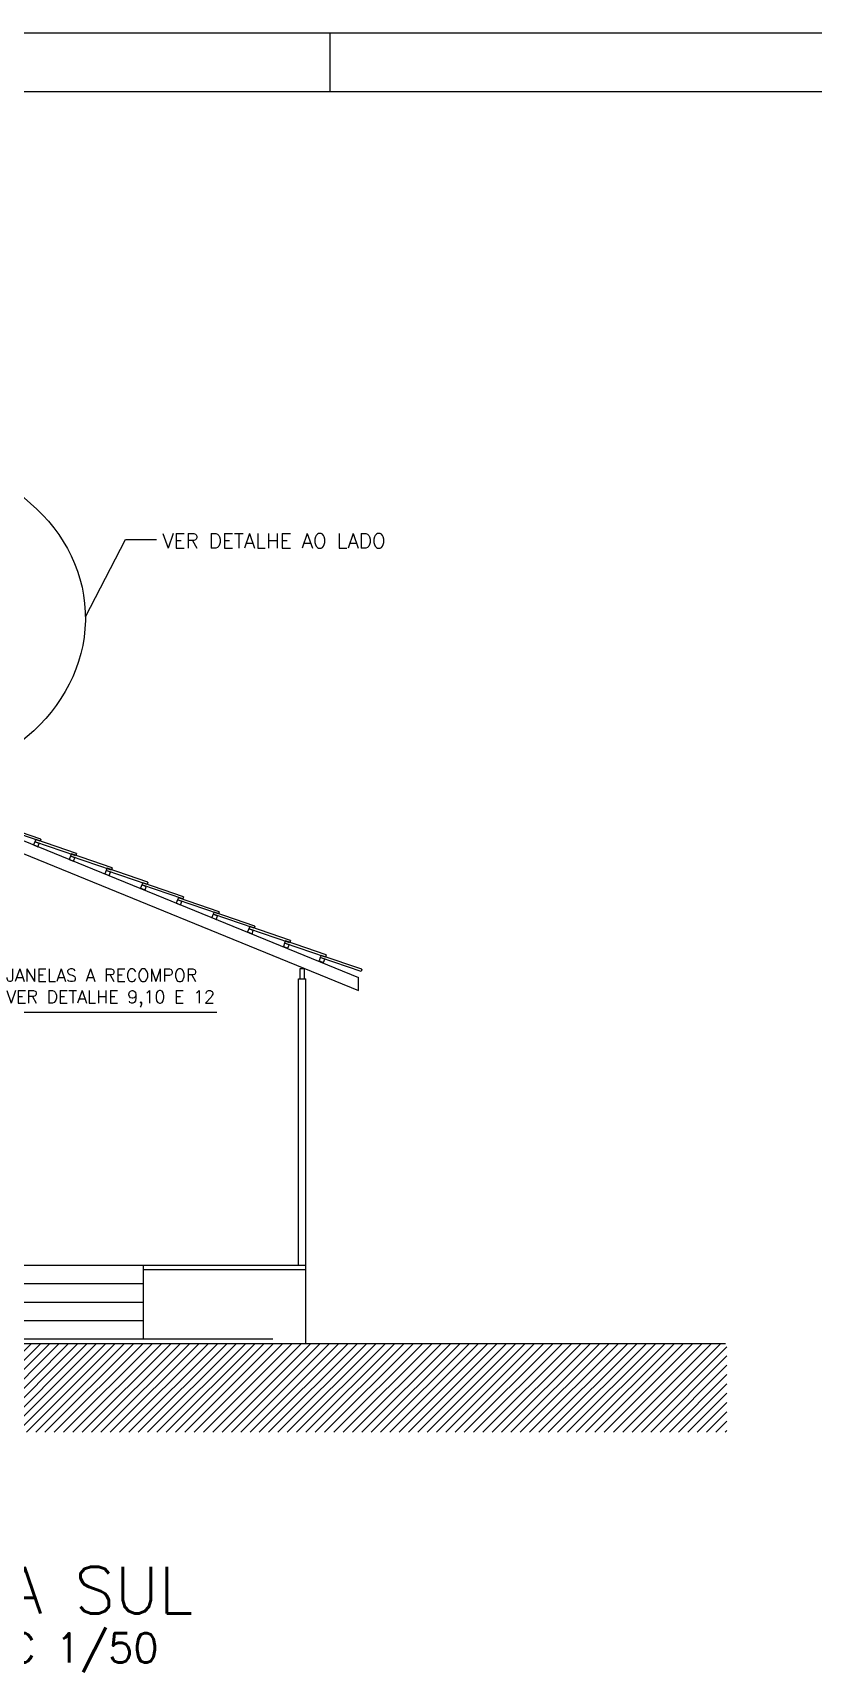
# Model space of a CAD drawing. Extents: x -1098 to 3016, y -832 to 644.
# Drawn here: x -677.3 to -544, y -464.9 to -185 of the extents above; entities that cross this region are included whole.
import ezdxf

# ---------------------------------------------------------------- set-up
doc = ezdxf.new("R2010")
doc.units = 0
doc.header["$MEASUREMENT"] = 0
for name, color, linetype in [('ESQUADRIAS', 2, 'CONTINUOUS'), ('HACHURA', 1, 'CONTINUOUS'), ('MARGEXT', 2, 'CONTINUOUS'), ('MARGINT', 6, 'CONTINUOUS'), ('PAREDE', 1, 'CONTINUOUS'), ('PAREDES', 7, 'CONTINUOUS'), ('PISO', 1, 'CONTINUOUS'), ('TELHADO', 2, 'CONTINUOUS'), ('TERRA', 7, 'CONTINUOUS'), ('TEXT1', 3, 'CONTINUOUS'), ('TEXT2', 6, 'CONTINUOUS'), ('VARANDA', 1, 'CONTINUOUS')]:
    doc.layers.add(name, color=color, linetype=linetype)
doc.styles.add('ROMANS', font='romans')
doc.dimstyles.new('ISO-25', dxfattribs={"dimtxt": 10, "dimasz": 3.5, "dimexe": 1.25, "dimexo": 15, "dimgap": 5, "dimtad": 1, "dimdec": 1, "dimtxsty": 'STANDARD', "dimblk": 'DOT', "dimcen": 2.5, "dimclrd": 1, "dimclre": 1, "dimclrt": 2, "dimazin": 3, "dimtfac": 1, "dimtdec": 1, "dimtmove": 0, "dimatfit": 3})

msp = doc.modelspace()

# ---------------------------------------------------------------- hatches: boundary and pattern name
at = {"layer": 'HACHURA'}
h = msp.add_hatch(dxfattribs=at)
h.set_pattern_fill('ANSI31', color=256, scale=9, style=0)
h.set_pattern_definition([(45, (-18728.5157, -3840.1443), (-0.79549513, 0.79549513), [])])
h.paths.add_polyline_path([(-920.434, -408.83), (-920.434, -423.946), (-558.769, -423.946), (-558.769, -408.83)])

# ---------------------------------------------------------------- linework, layer by layer
at = {"layer": 'ESQUADRIAS', "color": 1}
msp.add_ellipse((-701.181, -285.269), major_axis=(-32.85, -1.371), ratio=0.856092, start_param=-1.5707963, end_param=4.712389, dxfattribs=at)
at = {"layer": 'MARGEXT'}
for p, q in [((-1097.5, -185), (-256.5, -185)), ((-626.5, -195), (-626.5, -185))]:
    msp.add_line(p, q, dxfattribs=at)
at = {"layer": 'MARGINT'}
msp.add_line((-1072.5, -195), (-266.5, -195), dxfattribs=at)
at = {"layer": 'PAREDE', "color": 6}
msp.add_lwpolyline([(-631.912, -346.533), (-630.662, -346.533)], dxfattribs=at)
at = {"layer": 'PAREDES', "color": 5}
for points in [[(-683.042, -321.27), (-621.662, -346.315)], [(-683.042, -323.464), (-621.662, -348.51)], [(-631.912, -395.47), (-631.912, -346.533)], [(-630.662, -408.83), (-630.662, -346.533)], [(-621.662, -348.51), (-621.662, -346.315)], [(-630.662, -395.47), (-683.042, -395.47)], [(-658.442, -395.47), (-658.442, -408.07)], [(-630.662, -396.23), (-658.442, -396.23)], [(-658.442, -398.62), (-680.602, -398.62)], [(-658.442, -401.77), (-680.602, -401.77)], [(-658.442, -404.92), (-680.602, -404.92)]]:
    msp.add_lwpolyline(points, dxfattribs=at)
at = {"layer": 'PISO'}
msp.add_lwpolyline([(-636.282, -408.07), (-846.642, -408.07)], dxfattribs=at)
at = {"layer": 'TELHADO'}
for points in [[(-676.03, -323.046), (-683.012, -320.657)], [(-675.9, -322.667), (-682.883, -320.279)], [(-676.792, -322.739), (-676.921, -323.117)], [(-676.792, -322.739), (-676.921, -323.117)], [(-676.792, -322.739), (-676.921, -323.117)], [(-669.939, -325.506), (-676.921, -323.117)], [(-669.939, -325.506), (-676.921, -323.117)], [(-669.939, -325.506), (-676.921, -323.117)], [(-669.809, -325.128), (-676.792, -322.739)], [(-669.809, -325.128), (-676.792, -322.739)], [(-669.809, -325.128), (-676.792, -322.739)], [(-675.9, -322.667), (-676.05, -323.038)], [(-670.701, -325.199), (-670.83, -325.577)], [(-670.701, -325.199), (-670.83, -325.577)], [(-670.701, -325.199), (-670.83, -325.577)], [(-663.848, -327.966), (-670.83, -325.577)], [(-663.848, -327.966), (-670.83, -325.577)], [(-663.848, -327.966), (-670.83, -325.577)], [(-663.718, -327.588), (-670.701, -325.199)], [(-663.718, -327.588), (-670.701, -325.199)], [(-663.718, -327.588), (-670.701, -325.199)], [(-669.809, -325.128), (-669.959, -325.498)], [(-669.809, -325.128), (-669.959, -325.498)], [(-664.61, -327.659), (-664.739, -328.038)], [(-664.61, -327.659), (-664.739, -328.038)], [(-664.61, -327.659), (-664.739, -328.038)], [(-657.757, -330.426), (-664.739, -328.038)], [(-657.757, -330.426), (-664.739, -328.038)], [(-657.757, -330.426), (-664.739, -328.038)], [(-657.627, -330.048), (-664.61, -327.659)], [(-657.627, -330.048), (-664.61, -327.659)], [(-657.627, -330.048), (-664.61, -327.659)], [(-663.718, -327.588), (-663.868, -327.958)], [(-663.718, -327.588), (-663.868, -327.958)], [(-658.519, -330.119), (-658.648, -330.498)], [(-658.519, -330.119), (-658.648, -330.498)], [(-658.519, -330.119), (-658.648, -330.498)], [(-651.536, -332.508), (-658.519, -330.119)], [(-651.536, -332.508), (-658.519, -330.119)], [(-651.536, -332.508), (-658.519, -330.119)], [(-657.627, -330.048), (-657.777, -330.418)], [(-657.627, -330.048), (-657.777, -330.418)], [(-651.665, -332.887), (-658.648, -330.498)], [(-651.665, -332.887), (-658.648, -330.498)], [(-651.665, -332.887), (-658.648, -330.498)], [(-652.433, -332.674), (-652.562, -333.052)], [(-645.58, -335.441), (-652.562, -333.052)], [(-645.45, -335.063), (-652.433, -332.674)], [(-651.536, -332.508), (-651.686, -332.879)], [(-651.536, -332.508), (-651.686, -332.879)], [(-646.342, -335.134), (-646.471, -335.513)], [(-646.342, -335.134), (-646.471, -335.513)], [(-646.342, -335.134), (-646.471, -335.513)], [(-639.489, -337.902), (-646.471, -335.513)], [(-639.489, -337.902), (-646.471, -335.513)], [(-639.489, -337.902), (-646.471, -335.513)], [(-639.359, -337.523), (-646.342, -335.134)], [(-639.359, -337.523), (-646.342, -335.134)], [(-639.359, -337.523), (-646.342, -335.134)], [(-645.45, -335.063), (-645.6, -335.433)], [(-640.251, -337.594), (-640.38, -337.973)], [(-640.251, -337.594), (-640.38, -337.973)], [(-640.251, -337.594), (-640.38, -337.973)], [(-633.398, -340.362), (-640.38, -337.973)], [(-633.398, -340.362), (-640.38, -337.973)], [(-633.398, -340.362), (-640.38, -337.973)], [(-633.268, -339.983), (-640.251, -337.594)], [(-633.268, -339.983), (-640.251, -337.594)], [(-633.268, -339.983), (-640.251, -337.594)], [(-639.359, -337.523), (-639.509, -337.893)], [(-639.359, -337.523), (-639.509, -337.893)], [(-634.16, -340.055), (-634.289, -340.433)], [(-634.16, -340.055), (-634.289, -340.433)], [(-634.16, -340.055), (-634.289, -340.433)], [(-627.307, -342.822), (-634.289, -340.433)], [(-627.307, -342.822), (-634.289, -340.433)], [(-627.307, -342.822), (-634.289, -340.433)], [(-627.177, -342.443), (-634.16, -340.055)], [(-627.177, -342.443), (-634.16, -340.055)], [(-627.177, -342.443), (-634.16, -340.055)], [(-633.268, -339.983), (-633.418, -340.354)], [(-633.268, -339.983), (-633.418, -340.354)], [(-628.069, -342.515), (-628.198, -342.893)], [(-628.069, -342.515), (-628.198, -342.893)], [(-621.215, -345.282), (-628.198, -342.893)], [(-621.215, -345.282), (-628.198, -342.893)], [(-621.086, -344.904), (-628.069, -342.515)], [(-621.086, -344.904), (-628.069, -342.515)], [(-627.177, -342.443), (-627.327, -342.814)], [(-627.177, -342.443), (-627.327, -342.814)], [(-621.086, -344.904), (-621.236, -345.274)]]:
    msp.add_lwpolyline(points, dxfattribs=at)
at = {"layer": 'TELHADO', "color": 1}
for points in [[(-677.146, -323.674), (-676.404, -323.973), (-676.18, -323.417), (-676.921, -323.117)], [(-671.055, -326.134), (-670.313, -326.433), (-670.089, -325.877), (-670.83, -325.577)], [(-664.964, -328.594), (-664.222, -328.894), (-663.997, -328.337), (-664.739, -328.038)], [(-658.873, -331.054), (-658.131, -331.354), (-657.906, -330.797), (-658.648, -330.498)], [(-652.818, -333.603), (-652.076, -333.902), (-651.851, -333.346), (-652.593, -333.047)], [(-646.696, -336.069), (-645.954, -336.369), (-645.73, -335.812), (-646.471, -335.513)], [(-640.605, -338.529), (-639.863, -338.829), (-639.639, -338.272), (-640.38, -337.973)], [(-634.514, -340.989), (-633.772, -341.289), (-633.547, -340.733), (-634.289, -340.433)], [(-628.423, -343.45), (-627.681, -343.749), (-627.456, -343.193), (-628.198, -342.893)]]:
    msp.add_lwpolyline(points, close=True, dxfattribs=at)
at = {"layer": 'TERRA'}
msp.add_lwpolyline([(-559.014, -408.83), (-920.434, -408.83)], dxfattribs=at)
at = {"layer": 'VARANDA'}
msp.add_lwpolyline([(-631.699, -346.533), (-630.875, -346.533), (-630.875, -344.794), (-631.699, -344.794)], close=True, dxfattribs=at)

# ---------------------------------------------------------------- texts
at = {"layer": 'ESQUADRIAS', "color": 2, "style": 'ROMANS'}
for s, p in [('JANELAS A RECOMPOR', (-681.852, -347.007)), ('VER DETALHE 9,10 E 12', (-681.813, -350.678))]:
    msp.add_text(s, height=2.17, dxfattribs=at).set_placement(p)
at = {"layer": 'TEXT1', "color": 2, "insert": (-655.169, -270.492), "char_height": 2.5, "width": 45.37532, "attachment_point": 1, "style": 'ROMANS'}
msp.add_mtext('VER DETALHE AO LADO', dxfattribs=at)
at = {"layer": 'TEXT2', "style": 'ROMANS'}
for s, height, p in [('VISTA SUL', 8, (-703.063, -454.9)), ('ESC 1/50', 5, (-689.696, -463.248))]:
    msp.add_text(s, height=height, dxfattribs=at).set_placement(p)

# ---------------------------------------------------------------- leaders
at = {"layer": 'ESQUADRIAS', "color": 1, "annotation_type": 0, "has_hookline": 1, "hookline_direction": 0, "text_width": 43.69}
msp.add_leader([(-668.311, -284.727), (-661.452, -271.492), (-656.169, -271.492)], dimstyle='ISO-25', override={"dimscale": 0.2, "dimgap": 5, "dimtad": 0, "dimlfac": 5}, dxfattribs=at)
at = {"layer": 'ESQUADRIAS', "color": 1}
msp.add_leader([(-728.587, -352.224), (-645.857, -352.224)], dimstyle='ISO-25', override={"dimscale": 0.2, "dimgap": 5, "dimtad": 0, "dimlfac": 5}, dxfattribs=at)

doc.saveas('drawing.dxf')
